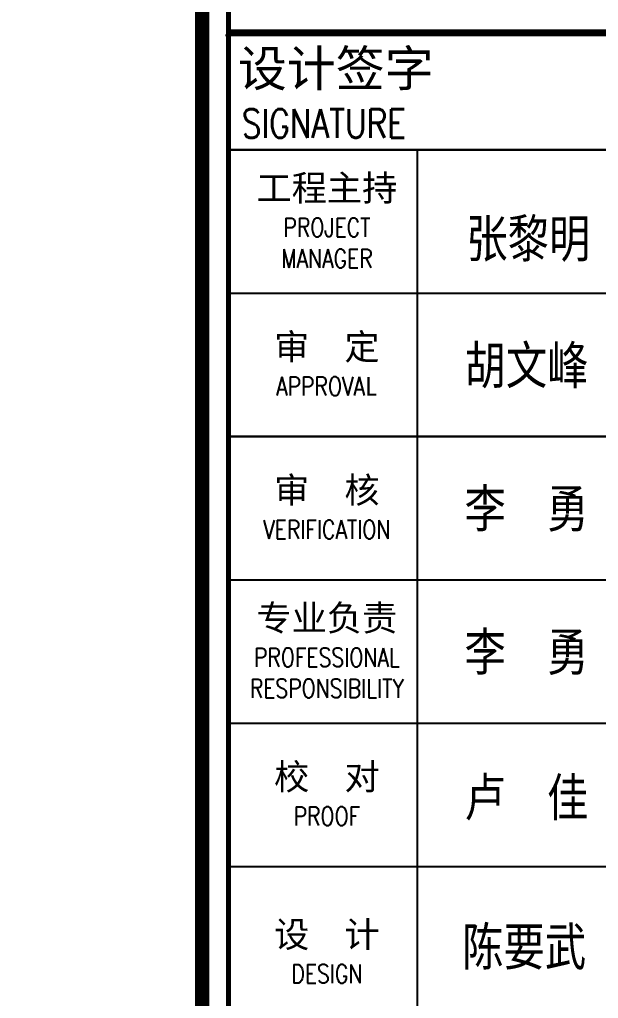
# Model space of a CAD drawing. Extents: x 815029915 to 815825525, y 579155098 to 579748855.
# Drawn here: x 815534118 to 815538153, y 579536305 to 579543135 of the extents above; entities that cross this region are included whole.
import ezdxf

# ---------------------------------------------------------------- set-up
doc = ezdxf.new("R2010")
doc.units = 0
doc.header["$LTSCALE"] = 100
doc.header["$MEASUREMENT"] = 0
for name, color, linetype in [('AXIS', 3, 'Continuous'), ('PUB_TITLE', 4, 'Continuous'), ('TK', 7, 'Continuous')]:
    doc.layers.add(name, color=color, linetype=linetype)
doc.styles.add('_TCH_DIM_T3', font='SIMPLEX', dxfattribs={"width": 0.705882, "bigfont": 'GBCBIG'})
doc.styles.add('CCIAD-图框(标题项)', font='')
doc.styles.add('CCIAD-图框(版权说明)', font='txt.shx', dxfattribs={"width": 0.7, "bigfont": 'gbcbig.shx'})
doc.styles.add('基本字体', font='simplex.shx', dxfattribs={"height": 180, "bigfont": 'hztxt.shx'})
doc.styles.get('CCIAD-图框(标题项)').set_extended_font_data('SimHei')
doc.dimstyles.new('_TCH_ARCH-100', dxfattribs={"dimscale": 100, "dimtxt": 2.975, "dimasz": 1, "dimexe": 2.5, "dimexo": 3, "dimgap": 1, "dimtad": 1, "dimdec": 0, "dimzin": 0, "dimdsep": 46, "dimtxsty": '_TCH_DIM_T3', "dimblk": 'ARCHTICK', "dimcen": 0.09, "dimclrt": 7, "dimazin": 2, "dimtfac": 1, "dimtdec": 0, "dimtix": 1, "dimtmove": 2, "dimatfit": 3, "dimfxl": 0, "dimtolj": 1, "dimtzin": 0, "dimarcsym": 0})

# ---------------------------------------------------------------- blocks, each defined once
blk = doc.blocks.new('CCIAD-TK-A0-图签')
at = {"layer": 'TK', "color": 0}
for p, q in [((1126.117, 129.855), (1177.387, 129.855)), ((1125.917, 129.628), (1177.187, 129.628))]:
    blk.add_line(p, q, dxfattribs=at)
at = {"layer": 'TK'}
for p, q in [((1177.187, 129.628), (1126.117, 129.628)), ((1126.117, 121.628), (1177.187, 121.628)), ((1126.117, 121.628), (1177.187, 121.628)), ((1126.117, 121.628), (1177.187, 121.628)), ((1177.187, 121.628), (1126.117, 121.628)), ((1139.265, 121.628), (1139.265, 51.628)), ((1126.117, 111.628), (1177.187, 111.628)), ((1126.117, 111.628), (1177.187, 111.628)), ((1177.187, 101.628), (1126.117, 101.628)), ((1126.117, 101.628), (1177.187, 101.628)), ((1126.117, 101.628), (1177.187, 101.628)), ((1126.117, 91.628), (1177.187, 91.628)), ((1126.117, 91.628), (1177.187, 91.628)), ((1126.117, 81.628), (1177.187, 81.628)), ((1126.117, 81.628), (1177.187, 81.628)), ((1126.117, 71.628), (1177.187, 71.628)), ((1126.117, 71.628), (1177.187, 71.628))]:
    blk.add_line(p, q, dxfattribs=at)
for points, const_width in [([(1124.286, 10.457), (1124.286, 831)], 1), ([(1126.117, 129.855), (1177.387, 129.855)], 0.347)]:
    blk.add_lwpolyline(points, dxfattribs=dict(at, const_width=const_width))
at = {"layer": 'TK', "const_width": 0.347}
blk.add_lwpolyline([(1126.117, 185.398), (1177.387, 185.398), (1177.387, 13.253), (1126.117, 13.253)], close=True, dxfattribs=at)
at = {"layer": 'TK', "style": 'CCIAD-图框(标题项)'}
blk.add_text('设计签字', height=2.5, dxfattribs=at).set_placement((1126.777, 126.056))
at = {"layer": 'TK', "style": 'CCIAD-图框(版权说明)', "width": 0.8}
blk.add_text('SIGNATURE', height=2, dxfattribs=at).set_placement((1127.042, 122.468))
at = {"layer": 'TK', "char_height": 1.8, "width": 11.6, "attachment_point": 5, "style": '基本字体'}
for s, insert in [('{\\fSimHei|b0|i0|c134|p49;工程主持\\fSimSun|b0|i0|c134|p2;\\W0.8;\\P\\Fsimplex,hztxt|c134;\\H0.7225x;PROJECT MANAGER\\fKaiTi_GB2312|b0|i0|c134|p49; }', (1132.976, 116.628)), ('{\\fSimHei|b0|i0|c134|p49;审  定\\H1.167x;\\W0.8;\\P\\Fsimplex,hztxt|c134;\\H0.6189x;APPROVA\\fKaiTi_GB2312|b0|i0|c134|p49;\\W1;L }', (1132.976, 106.628)), ('{\\fSimHei|b0|i0|c134|p49;审  核\\fKaiTi_GB2312|b0|i0|c134|p49;\\H1.167x;\\W0.8;\\P\\Fsimplex,hztxt|c134;\\H0.619x;VERIFICATION\\H1.3843x; }', (1132.976, 96.628)), ('{\\fSimHei|b0|i0|c134|p49;专业负责\\H1.615x;\\W0.8;\\P\\Fsimplex,hztxt|c134;\\H0.4472x;PROFESSIONAL RESPONSIBILITY}', (1132.976, 86.628)), ('{\\fSimHei|b0|i0|c134|p49;校  对\\H1.167x;\\P\\Fsimplex,hztxt|c134;\\H0.6189x;\\W0.8;PROOF }', (1132.976, 76.628)), ('{\\fSimHei|b0|i0|c134|p49;设  计\\H1.167x;\\P\\Fsimplex,hztxt|c134;\\H0.6189x;\\W0.8;DESIGN }', (1132.976, 65.628))]:
    blk.add_mtext(s, dxfattribs=dict(at, insert=insert))
blk = doc.blocks.new('_ArchTick')
at = {"color": 0, "linetype": 'ByBlock', "const_width": 0.4}
blk.add_lwpolyline([(-0.5, -0.5), (0.5, 0.5)], dxfattribs=at)
blk = doc.blocks.new('*D427')
at = {"layer": 'AXIS', "color": 0, "lineweight": -2, "transparency": 16777216}
for p, q in [((815534519.3, 579557085.4), (815536817.3, 579554787.3)), ((815521720.6, 579540044.1), (815536640.6, 579554964)), ((815519599.3, 579542165.4), (815521897.4, 579539867.3))]:
    blk.add_line(p, q, dxfattribs=at)
at = {"layer": 'Defpoints', "color": 0, "transparency": 16777216}
for p in [(815534307.1, 579557297.5), (815536640.6, 579554964), (815519387.2, 579542377.5)]:
    blk.add_point(p, dxfattribs=at)
at = {"layer": 'AXIS', "color": 0, "lineweight": -2, "transparency": 16777216, "xscale": 100, "yscale": 100, "zscale": 100}
for p, rotation in [((815536640.6, 579554964), 44.99999999977111), ((815521720.6, 579540044.1), 224.9999999997711)]:
    blk.add_blockref('_ArchTick', p, dxfattribs=dict(at, rotation=rotation))
at = {"layer": 'AXIS', "color": 7, "transparency": 16777216, "insert": (815529004.7, 579547679.9), "char_height": 297.5, "attachment_point": 5, "rotation": 45, "style": '_TCH_DIM_T3'}
blk.add_mtext('\\A1;21100', dxfattribs=at)

msp = doc.modelspace()

# ---------------------------------------------------------------- block references
at = {"layer": 'TK', "xscale": 100, "yscale": 100, "zscale": 100}
msp.add_blockref('CCIAD-TK-A0-图签', (815422962.6, 579530063.8), dxfattribs=at)

# ---------------------------------------------------------------- texts
at = {"layer": 'PUB_TITLE', "style": 'CCIAD-图框(标题项)', "width": 0.8}
for s, p in [('张黎明', (815537232.3, 579541475.8)), ('胡文峰', (815537219.9, 579540591.7)), ('李  勇', (815537219.9, 579539591.7)), ('李  勇', (815537219.9, 579538591.7)), ('卢  佳', (815537219.9, 579537576.5)), ('陈要武', (815537203.4, 579536534.3))]:
    msp.add_text(s, height=264, dxfattribs=at).set_placement(p)

# ---------------------------------------------------------------- dimensions: what is measured, and where the dimension line sits
at = {"layer": 'AXIS'}
dim = msp.add_aligned_dim(p1=(815519387.2, 579542377.5), p2=(815534307.1, 579557297.5), distance=-3300, dimstyle='_TCH_ARCH-100', dxfattribs=at)
dim.commit()
dim.dimension.update_dxf_attribs({"geometry": '*D427', "text_midpoint": (815529004.7, 579547679.9)})

doc.saveas('drawing.dxf')
